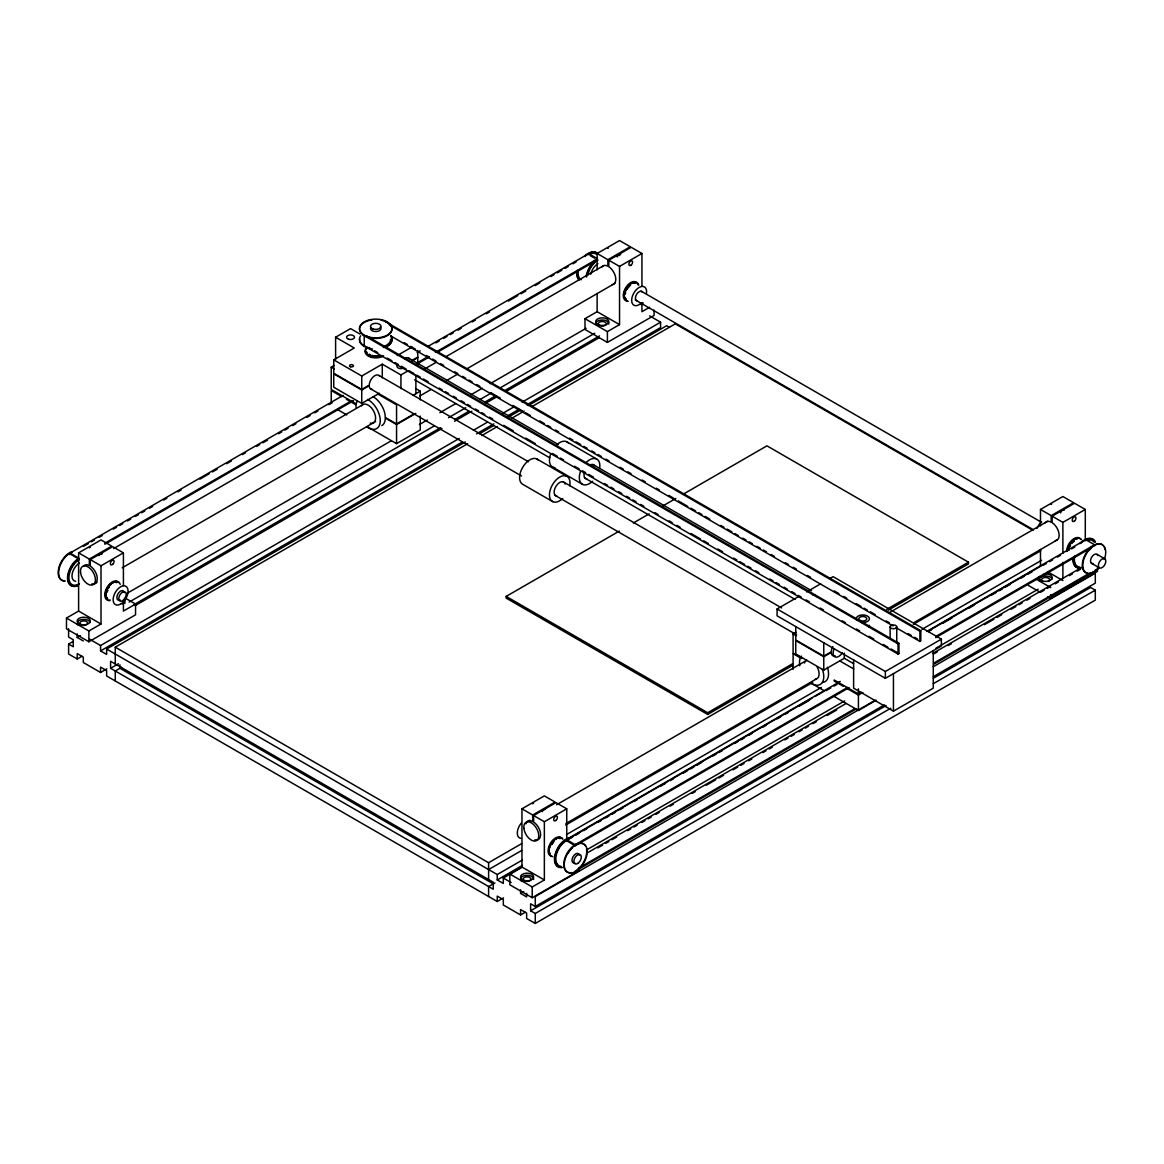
<?xml version="1.0" encoding="UTF-8"?>
<svg xmlns="http://www.w3.org/2000/svg" width="1164" height="1164" viewBox="0 0 1164 1164"><rect width="100%" height="100%" fill="white"/><g stroke="black" fill="none" stroke-linecap="round" stroke-linejoin="round"><path stroke-width="1.5" d="M335.61 359.472L335.61 337.225L350.539 328.597L359.88 333.995M379.668 376.147A7.915 4.569 -60 0 0 374.095 376.161A7.915 4.569 -60 0 0 369.41 383.596L369.235 385.109L361.742 389.445L333.748 373.28L333.748 359.851L354.278 348.007L335.61 337.225M346.392 399.281L355.486 404.534L355.486 403.457L331.231 389.445L331.231 367.126L334.184 365.423M333.748 359.851L361.742 376.016L382.272 364.172L400.94 374.939L408.418 370.632M397.215 355.544L411.881 347.076M69.273 554.588L69.273 553.497L343.118 395.396M417.09 352.692L420.233 350.873M428.105 346.334L588.649 253.65L597.51 258.772L435.409 352.357M83.43 546.411L88.158 543.675M91.301 541.857L94.459 540.038M99.173 537.317L102.316 535.498M113.345 529.14L116.487 527.321M119.63 525.502L122.787 523.684M127.502 520.963L130.644 519.144M135.373 516.423L138.516 514.604M141.673 512.786L144.816 510.967M149.53 508.246L152.688 506.427M163.702 500.069L166.845 498.25M177.859 491.877L181.017 490.073M199.902 479.161L209.345 473.704M212.488 471.9L217.217 469.165M226.66 463.709L231.374 460.988M242.388 454.629L245.546 452.811M256.56 446.452L259.703 444.633M262.86 442.815L267.575 440.094M278.589 433.736L281.746 431.917M284.889 430.098L288.032 428.279M292.761 425.558L295.903 423.74M306.918 417.367L310.075 415.563M314.789 412.827L317.932 411.008M328.961 404.65L332.104 402.831M435.976 342.871L439.119 341.052M443.848 338.317L446.991 336.498M450.148 334.679L453.291 332.875M458.019 330.139L461.162 328.321M472.177 321.962L475.319 320.144M486.348 313.785L489.491 311.967M508.377 301.069L517.82 295.612M520.963 293.794L525.692 291.073M535.134 285.617L539.849 282.896M550.863 276.537L554.02 274.719M557.163 272.9L561.892 270.164M565.035 268.36L568.178 266.541M572.906 263.806L576.049 261.987M78.614 552.856L101.006 539.921L111.744 546.12L89.337 559.055L78.614 552.856L78.614 611.056L101.006 623.991L101.006 565.791L123.413 552.856L123.413 585.594M411.765 360.564L417.745 357.115M597.132 253.49L619.539 240.555L630.277 246.753L607.87 259.688L597.132 253.49L597.132 269.859M411.736 361.116L417.745 357.654M104.891 543.181L351.994 400.518M416.523 363.255L427.537 356.897M104.891 544.257L353.565 400.692M416.523 364.332L429.109 357.072M436.98 352.532L595.939 260.751M91.898 583.892A10.563 6.096 60 0 0 97.281 578.537A10.563 6.096 60 0 0 91.592 567.057L90.283 566.141L90.283 559.593L112.675 546.658L123.413 552.856M612.206 284.642A10.563 6.096 60 0 0 615.712 277.992A10.563 6.096 60 0 0 610.111 267.691L608.801 266.774L608.801 260.227L631.208 247.292L641.931 253.49L641.931 286.228M372 389.387A7.915 4.569 -60 0 1 369.395 386.943L369.25 385.648L361.742 389.984L333.748 373.819L333.748 387.234L361.742 403.399L379.348 393.243M113.534 548.608L362.251 405.014M425.224 368.653L436.238 362.295M445.681 356.839L603.098 265.959M608.801 260.227L619.539 266.411L641.931 253.49M412.856 395.44L420.262 391.162L420.262 399.863M93.833 584.183L96.976 582.364M122.162 567.828L375.608 421.499M419.68 396.051L430.709 389.693M446.452 380.599L457.467 374.241M466.909 368.784L614.883 283.361M373.222 396.764A17.154 9.909 60 0 1 384.949 413.918L385.328 417.498L396.56 423.987L414.34 413.715M381.807 425.646A17.154 9.909 60 0 0 384.949 421.179L385.328 418.036L396.56 424.525L415.824 413.395M125.086 598.005L135.548 604.043L135.548 614.825L88.871 641.771L66.479 628.836L66.479 618.055L78.614 611.056M654.066 310.06L654.066 315.459L607.404 342.405L584.997 329.47L584.997 318.689L597.132 311.69L619.539 324.611L619.539 266.411M126.803 593.465L391.075 440.894M419.389 424.54L427.261 420M439.847 412.74L455.575 403.646M471.304 394.567L482.318 388.209M490.19 383.669L586.147 328.277M367.009 426.591L396.56 443.644L420.262 429.967L420.262 416.057M129.146 602.079L434.317 425.893M448.475 417.716L465.789 407.735M479.946 399.558L490.946 393.199M500.389 387.743L594.775 333.253M77.231 633.856L77.231 637.45L80.374 635.631M133.86 604.742L440.618 427.654M454.775 419.477L468.932 411.299M484.661 402.22L495.675 395.862M505.103 390.406L599.489 335.916M66.479 618.055L88.871 630.99L101.006 623.991M135.548 604.043L123.413 611.056L123.413 600.144M584.997 318.689L607.404 331.624L619.539 324.611M649.527 307.311L641.931 311.69L641.931 302.596M81.946 656.278L77.231 658.999L68.603 654.008L68.603 644.041L73.317 641.32M135.213 605.586L441.956 428.483M454.542 421.223L471.842 411.227M486.014 403.05L497.013 396.706M506.456 391.25L599.271 337.662M89.584 639.182L100.57 645.525L459.227 438.45M473.384 430.287L487.541 422.11M501.699 413.933L514.284 406.673M522.156 402.133L660.585 322.21L660.585 327.593L526.87 404.796M100.57 645.525L100.57 650.909L462.37 442.029M476.527 433.852L493.842 423.871M507.999 415.694L518.999 409.335M100.57 650.909L106.637 654.415L106.637 649.032L465.294 441.956M479.452 433.779L493.609 425.617M507.766 417.44L520.352 410.164M528.223 405.625L666.652 325.702L669.533 327.375M115.265 663.989L115.265 647.169L467.637 443.731M481.794 435.554L497.523 426.475M511.68 418.298L524.266 411.038M532.137 406.498L675.28 323.854L1032.934 530.333M77.231 658.999L77.231 653.615L83.299 657.107L83.299 662.505L100.57 672.472L106.855 668.834M110.595 668.296L493.274 889.223L493.274 882.225L110.595 661.283L110.595 668.296L118.466 663.756M121.565 667.35L115.265 670.988L115.265 680.955M792.509 665.473L707.683 714.449L506.165 598.107L506.165 596.404L619.277 531.104M633.42 522.942L649.119 513.877M663.262 505.714L675.833 498.454M683.69 493.914L766.945 445.841L968.463 562.183L968.463 563.885L888.336 610.14M829.976 578.435L833.089 576.646L941.356 639.152L941.356 645.991L885.353 678.321L777.086 615.814L777.086 608.976L798.868 596.404M806.652 591.909L820.649 583.833M801.516 657.951L793.091 653.091L793.091 633.958L796.06 632.241M521.952 808.82L544.359 795.885L555.082 802.083L532.69 815.018L521.952 808.82L521.952 867.02L544.359 879.955L544.359 821.755L566.752 808.82L566.752 839.739M1040.485 509.454L1062.878 496.519L1073.615 502.717L1051.208 515.637L1040.485 509.454L1040.485 525.822M506.165 596.404L707.683 712.746L792.509 663.771M886.764 609.354L968.463 562.183M534.931 839.768A10.563 6.096 60 0 0 540.62 834.864A10.563 6.096 60 0 0 535.236 823.297L533.621 822.075L533.621 815.557L556.028 802.622L566.752 808.82M1055.268 540.634A10.563 6.096 60 0 0 1059.109 534.349A10.563 6.096 60 0 0 1053.769 523.931L1052.154 522.709L1052.154 516.19L1074.547 503.255L1085.284 509.454L1085.284 540.372M526.695 822.002L529.853 820.184M556.61 804.731L806.899 660.221M890.329 612.06L1047.745 521.166M1052.154 516.19L1062.878 522.374L1085.284 509.454M115.265 647.169L488.604 862.713L521.647 843.638M835.359 655.987A7.915 4.569 -60 0 1 831.416 653.688L831.256 652.393L823.763 656.714L795.754 640.549L795.754 653.964L823.763 670.144L844.293 658.286L853.619 663.669M565.791 823.632L816.08 679.121M913.682 622.784L1056.927 540.081M488.604 869.566L521.647 850.491M565.689 825.058L812.661 682.468M913.347 624.341L1040.762 550.776M106.637 649.032L497.246 874.542L522.418 860.021M566.461 834.588L821.304 687.458M921.975 629.331L1041.533 560.306M362.892 334.883L898.041 643.823L898.943 643.299L898.943 653.542L898.041 654.066L362.892 345.111M389.227 324.829L919.895 631.208L920.811 630.684L920.811 640.913L919.895 641.451L896.265 627.803M561.106 866.38A14.914 8.614 -60 0 1 556.188 855.511A14.914 8.614 -60 0 1 566.388 840.612L566.388 839.535L840.233 681.42M926.791 631.455L1085.75 539.674L1094.626 544.796L1094.626 545.872M497.246 874.542L497.246 879.94L522.418 865.405M568.032 839.069L668.703 780.942M671.861 779.123L811.861 698.298M815.004 696.479L824.447 691.023M928.261 631.092L1041.533 565.689M572.673 836.974L566.388 840.612L575.249 845.733L849.094 687.618M575.831 835.155L578.974 833.337M583.688 830.616L586.845 828.797M597.86 822.439L601.002 820.62M605.731 817.899L608.874 816.08M612.017 814.262L615.174 812.443M619.888 809.722L623.046 807.903M634.06 801.53L637.203 799.726M660.817 786.093L665.532 783.357M670.26 780.637L673.403 778.818M682.846 773.376L687.575 770.641M690.718 768.822L693.86 767.003M697.018 765.184L701.732 762.464M712.746 756.105L715.904 754.287M719.046 752.468L722.189 750.649M734.79 743.389L737.932 741.57M741.075 739.751L744.233 737.932M748.947 735.212L752.104 733.393M763.118 727.034L766.261 725.216M777.276 718.843L780.433 717.039M785.147 714.303L788.29 712.484M799.319 706.126L808.762 700.67M826.062 690.674L830.79 687.953M833.933 686.134L837.091 684.316M928.363 631.616L931.52 629.797M942.534 623.438L951.977 617.982M969.292 607.986L974.006 605.265M991.321 595.27L996.049 592.549M999.192 590.73L1002.335 588.911M1005.492 587.092L1010.207 584.372M1021.221 578.013L1024.378 576.195M1027.521 574.376L1032.25 571.64M1043.264 565.282L1046.407 563.463M1049.55 561.645L1052.707 559.84M1057.421 557.105L1060.579 555.286M1071.593 548.928L1074.736 547.109M578.886 870.788L532.224 897.735L509.817 884.8L509.817 874.019L521.952 867.02M494.904 882.909L488.604 886.531L488.604 896.498M497.246 879.94L503.314 883.432L503.314 878.049L522.185 867.151M566.388 839.535L575.249 844.657L847.523 687.458M935.667 636.562L1094.626 544.796M935.667 637.639L1091.468 547.691M777.086 608.976L885.353 671.483L941.356 639.152M100.57 672.472L100.57 667.088L106.637 670.58L106.637 675.978L497.246 901.489L503.532 897.851M586.641 849.866L844.628 700.932M935.871 648.246L1038.113 589.217M843.26 686.309L834.151 681.056L834.151 679.98L858.421 693.991L861.389 692.274M846.286 688.055L858.421 695.068L862.873 692.493M586.816 853.168L846.141 703.449M932.582 653.542L1081.894 567.334M597.816 847.901L602.53 845.18M605.673 843.362L608.816 841.543M611.958 839.724L616.673 837.003M627.672 830.659L630.815 828.841M633.958 827.022L637.101 825.218M641.83 822.482L644.972 820.678M648.115 818.859L651.258 817.041M655.972 814.32L659.115 812.501M670.115 806.157L673.258 804.339M692.114 793.455L695.257 791.636M706.257 785.293L715.685 779.836M718.843 778.032L723.557 775.311M732.985 769.855L737.7 767.134M740.842 765.315L743.985 763.511M748.699 760.79L751.842 758.972M762.842 752.613L765.985 750.809M769.128 748.99L772.27 747.172M784.842 739.911L787.984 738.107M791.127 736.288L794.27 734.469M798.999 731.749L802.141 729.93M805.284 728.126L808.427 726.307M813.141 723.586L816.284 721.767M827.284 715.409L836.712 709.967M934.154 653.717L937.296 651.898M948.296 645.54L951.439 643.736M984.453 624.675L993.881 619.233M997.024 617.415L1001.738 614.694M1011.167 609.252L1015.881 606.531M1019.024 604.713L1022.167 602.894M1026.881 600.173L1030.024 598.354M1041.038 592.01L1044.181 590.192M1047.324 588.373L1050.466 586.569M1055.181 583.848L1058.323 582.029M1069.323 575.671L1072.466 573.867M1077.18 571.131L1080.323 569.327M520.584 889.82L520.584 893.399L523.727 891.595M509.817 874.019L532.224 886.953L544.359 879.955M578.392 868.271L855.016 708.57M933.601 663.204L1089.184 573.372M575.249 871.167L856.588 708.745M933.601 664.28L1095.484 570.811L1095.484 569.734M1047.76 596.637L1050.743 598.369L1097.419 571.422L1097.419 567.828M875.066 700.335L535.28 896.498L535.28 906.48L530.609 903.773L530.609 910.786L535.28 913.478L890.795 708.221M933.266 666.725L1095.295 573.183L1095.295 583.149L933.266 676.691M833.54 696.101L858.421 710.477L876.201 700.204M497.246 901.489L497.246 896.105L503.314 899.597L503.314 904.995L520.584 914.962L525.299 912.241M535.28 906.48L884.495 704.846M530.609 910.786L886.124 705.529M933.324 678.277L1090.624 587.456L1095.295 590.163L1095.295 600.129L535.28 923.445L526.637 918.469L526.637 913.071L520.584 909.579L520.584 914.962M933.266 683.705L1095.295 590.163M853.619 659.595L853.619 688.171L893.443 711.16L933.266 688.171L933.266 650.661M68.792 553.86L70.116 553.133L78.977 558.24L77.668 558.982A16.238 9.37 -60 0 0 67.628 575.991A16.238 9.37 -60 0 0 74.423 586.19M385.299 321.54L920.811 630.684M590.119 255.571L594.557 258.132M641.073 291.102L1040.485 521.705M1097.099 554.384L1104.956 558.924A5.282 3.056 -60 0 1 1102.715 567.217A5.282 3.056 -60 0 1 1098.583 563.856A5.282 3.056 -60 0 1 1104.956 558.924M635.326 299.919L1033.166 529.62M1091.352 563.201L1099.209 567.741A16.238 9.37 -60 0 1 1082.855 567.101A16.238 9.37 -60 0 1 1096.415 544.534A16.238 9.37 -60 0 1 1104.258 559.506M649.599 315.866L660.585 322.21M1047.949 571.961L1062.878 580.574M1035.814 578.959L1050.743 587.587M1028.35 585.434L1040.296 592.331M404.315 342.725L407.458 344.544M410.616 346.363L415.344 349.084M426.359 355.457L429.516 357.275M432.659 359.094L435.802 360.913M440.53 363.634L443.688 365.452M454.702 371.811L457.859 373.629M462.574 376.365L465.731 378.184M468.874 380.002L472.031 381.821M476.745 384.542L479.903 386.361M490.917 392.734L500.375 398.175M512.96 405.45L522.418 410.907M525.561 412.725L530.289 415.461M539.732 420.917L544.461 423.638M547.604 425.457L550.761 427.275M555.49 429.996L558.633 431.815M569.662 438.188L572.804 440.007M575.947 441.825L580.676 444.546M583.833 446.365L586.976 448.184M591.705 450.904L594.848 452.723M598.005 454.542L601.148 456.361M605.877 459.096L609.019 460.915M620.048 467.273L623.191 469.092M627.92 471.827L631.063 473.646M642.091 480.005L645.234 481.823M656.263 488.182L659.406 490M668.864 495.457L673.578 498.192M678.306 500.913L687.749 506.369M690.907 508.188L695.621 510.909M698.778 512.727L701.921 514.546M705.078 516.365L709.793 519.1M720.822 525.459L723.979 527.277M727.122 529.096L731.85 531.817M734.993 533.636L738.151 535.455M742.865 538.19L746.022 540.009M749.165 541.827L752.322 543.646M757.036 546.367L760.194 548.186M763.337 550.005L766.494 551.823M771.208 554.559L774.366 556.363M785.38 562.736L788.537 564.555M793.251 567.275L796.409 569.094M807.423 575.467L810.581 577.286M834.195 590.919L838.924 593.64M843.653 596.375L846.795 598.194M856.238 603.65L860.967 606.371M864.11 608.19L867.267 610.009M870.41 611.827L875.139 614.548M886.168 620.921L889.311 622.74M908.211 633.638L911.354 635.457M914.511 637.275L917.654 639.094M390.798 335.974L893.123 625.985M566.708 441.709L596.579 458.965M408.957 358.279L558.327 444.517M592.927 464.494L811.497 590.686M366.718 336.018L898.943 643.299M374.59 350.8L377.733 352.619M387.19 358.076L391.904 360.796M395.062 362.615L398.204 364.434M401.362 366.253L406.076 368.973M409.233 370.792L413.948 373.528M417.105 375.346L420.248 377.165M423.405 378.984L428.119 381.705M439.148 388.078L442.291 389.896M445.448 391.715L448.591 393.534M453.32 396.255L456.463 398.073M461.191 400.794L464.349 402.613M467.492 404.432L470.649 406.251M475.363 408.986L478.52 410.805M481.663 412.623L484.821 414.442M489.535 417.163L492.692 418.982M503.706 425.34L513.164 430.796M525.75 438.071L535.207 443.528M552.522 453.524L557.25 456.259M560.393 458.078L563.551 459.896M574.565 466.255L579.294 468.99M582.437 470.809L585.594 472.613M588.737 474.432L593.465 477.167M604.494 483.526L607.637 485.344M610.78 487.163L613.937 488.982M618.666 491.717L621.809 493.536M626.538 496.257L629.68 498.076M632.838 499.894L635.981 501.713M640.709 504.434L643.852 506.253M654.881 512.626L658.024 514.444M669.053 520.803L672.195 522.621M676.924 525.342L680.067 527.161M691.096 533.534L700.539 538.99M703.696 540.809L708.41 543.53M717.868 548.986L722.582 551.707M733.611 558.08L736.754 559.899M739.911 561.717L744.64 564.438M747.783 566.257L750.926 568.076M755.654 570.811L758.812 572.63M769.826 578.988L772.983 580.807M776.126 582.626L779.269 584.444M783.998 587.165L787.155 588.984M791.869 591.719L795.027 593.538M798.169 595.357L801.327 597.176M806.041 599.897L809.198 601.715M820.213 608.074L823.37 609.892M842.256 620.805L845.413 622.624M856.428 628.997L859.585 630.801M869.028 636.257L873.757 638.992M883.2 644.449L887.928 647.169M891.071 648.988L898.943 653.542M414.573 379.755L549.801 457.83M584.401 477.793L795.114 599.445M552.725 467.157L582.597 484.399M415.606 388.47L420.262 391.162M536.851 458.965L566.708 476.207M379.086 375.521L528.471 461.759M563.056 481.736L781.626 607.928M370.559 388.82L521.516 475.974M554.53 495.049L796.685 634.846M331.231 367.126L334.33 368.93M377.893 394.072L396.56 404.854L396.56 423.987M793.091 633.958L796.205 635.748M839.753 660.905L853.765 668.98M552.725 501.64L522.869 484.399A14.521 8.381 -60 0 1 523.305 466.328A14.521 8.381 -60 0 1 538.554 460.362M801.516 658.489L793.091 653.63L793.091 669.271M341.838 396.648L331.231 390.522L331.231 402.511M337.444 409.524L346.785 414.908M810.202 682.628L824.199 690.718M90.283 559.593L101.006 565.791M533.621 815.557L544.359 821.755M69.273 553.497L78.134 558.618L78.134 559.695M503.314 878.049L511.156 882.574M77.231 637.45L83.299 640.942M520.584 893.399L526.637 896.906L526.637 893.312M493.274 883.84L119.936 668.296L119.936 664.789M68.603 644.041L73.259 646.733L73.259 639.734L68.603 637.043L68.603 628.735M1085.75 539.674L1085.75 540.751M1062.878 522.374L1062.878 553.293M1062.878 562.387L1062.878 578.755M1051.208 515.637L1051.208 522.199L1049.899 521.603A10.563 6.096 60 0 0 1045.301 522.84M1050.743 594.775L1050.743 598.369M1040.485 549.466L1040.485 565.82M919.895 631.208L919.895 641.451M898.041 643.823L898.041 654.066M896.746 626.843A3.303 1.906 0 0 1 891.799 628.502A3.303 1.906 0 0 1 891.799 625.199A3.303 1.906 0 0 1 896.746 626.843L896.746 643.066M893.443 673.665L893.443 711.16M890.14 626.843L890.14 637.668M885.353 671.483L885.353 678.321M858.421 688.841L858.421 693.991M858.421 695.068L858.421 710.477M844.293 653.149L844.293 658.286M823.763 642.761L823.763 670.144M795.754 626.596L795.754 640.011L823.763 656.176L831.256 651.855L831.416 650.327A7.915 4.569 -60 0 1 832.871 646.602M707.683 712.746L707.683 714.449M607.87 259.688L607.87 266.207L606.255 265.552A10.563 6.096 60 0 0 601.788 267.109M607.404 331.624L607.404 342.405M597.132 293.503L597.132 311.69M588.649 253.65L588.649 254.727M575.249 844.657L575.249 845.733M535.28 913.478L535.28 923.445M532.69 815.018L532.69 821.566L531.381 820.969A10.563 6.096 60 0 0 525.983 823.821M532.224 886.953L532.224 897.735M488.604 862.713L488.604 879.533M417.745 350.393L417.745 364.361M415.883 374.881L415.883 393.694M400.94 374.939L400.94 388.631M396.56 424.525L396.56 443.644M382.272 364.172L382.272 377.849M364.23 335.625L364.23 345.868M361.742 376.016L361.742 403.399M89.337 559.055L89.337 565.573L87.722 564.918A10.563 6.096 60 0 0 83.27 566.475M88.871 630.99L88.871 641.771M77.275 584.546L77.275 585.623M381.094 320.187A16.238 9.37 0 0 1 388.47 334.854A16.238 9.37 0 0 1 362.048 334.068A16.238 9.37 0 0 1 371.985 319.911M390.638 335.523A16.238 9.37 0 0 1 383.494 347.512M369.803 347.992A16.238 9.37 0 0 1 360.651 335.814M869.188 625.315A6.606 3.812 0 0 1 869.188 627.294M856.442 619.743A6.606 3.812 0 0 1 862.233 614.956A6.606 3.812 0 0 1 869.392 619.088A6.606 3.812 0 0 1 861.098 622.434M812.559 594.833A3.958 2.284 0 0 1 816.386 596.535M380.322 326.968A5.282 3.056 0 0 1 376.438 331.522A5.282 3.056 0 0 1 370.647 327.71M381.021 355.98A10.563 6.096 0 0 1 368.275 355.005A10.563 6.096 0 0 1 366.602 347.643M390.668 339.277A14.914 8.614 0 0 1 383.203 346.727M390.638 336.076A16.238 9.37 0 0 1 385.851 347.148M372.524 348.996A16.238 9.37 0 0 1 359.618 338.753M383.582 355.864A10.563 6.096 0 0 1 369.526 356.708A10.563 6.096 0 0 1 366.602 348.72M382.272 355.544A9.239 5.34 0 0 1 372.204 356.708A9.239 5.34 0 0 1 366.5 351.775M379.377 355.398A7.26 4.19 0 0 1 372.116 355.398M382.272 355.762A9.239 5.34 0 0 1 372.204 356.912A9.239 5.34 0 0 1 366.5 351.994M379.377 355.617A7.26 4.19 0 0 1 372.116 355.617M370.618 354.947A7.26 4.19 0 0 1 369.454 354.089M402.919 368.304A3.958 2.284 0 0 1 397.797 367.708A3.958 2.284 0 0 1 398.146 364.71M404.417 358.614A7.915 4.569 -60 0 1 409.393 358.701M65.126 581.098A16.238 9.37 -60 0 1 59.219 568.41A16.238 9.37 -60 0 1 72.255 552.012M69.855 570.578A14.914 8.614 -60 0 1 73.71 563.885M367.562 399.398A17.154 9.909 60 0 1 380.25 421.295A17.154 9.909 60 0 1 366.587 426.722M356.009 407.371A17.154 9.909 60 0 1 357.348 401.071M361.582 405.814A10.563 6.096 60 0 1 373.95 411.663A10.563 6.096 60 0 1 370.239 423.201M627.338 300.85A10.563 6.096 -60 0 1 626.043 287.202A10.563 6.096 -60 0 1 637.945 284.816M643.081 302.887A6.606 3.812 0 0 1 641.219 304.546M607.855 248.441A2.634 1.528 -60 0 1 608.336 248.092M617.749 255.687A2.634 1.528 -60 0 1 620.688 254.436M617.269 256.938A2.634 1.528 -60 0 1 617.458 256.298M619.073 255.658A2.634 1.528 -60 0 1 620.005 254.829M599.358 325.353A3.958 2.284 0 0 1 601.075 321.628A3.958 2.284 0 0 1 606.197 324.101A3.958 2.284 0 0 1 600.144 325.731M595.793 324.523A6.606 3.812 0 0 1 601.875 319.998A6.606 3.812 0 0 1 608.859 324.087M641.349 303.018A10.563 6.096 -60 0 1 631.732 301.418A10.563 6.096 -60 0 1 639.502 287.232A10.563 6.096 -60 0 1 646.413 293.75M628.196 301.389A10.563 6.096 -60 0 1 626.901 287.872A10.563 6.096 -60 0 1 638.803 285.078M636.941 300.807A5.282 3.056 -60 0 1 636.781 294.07A5.282 3.056 -60 0 1 642.543 292.324M579.148 279.84A16.238 9.37 -60 0 1 577.359 270.936M584.866 256.575A16.238 9.37 -60 0 1 598.136 253.97M581.185 279.826A14.914 8.614 -60 0 1 578.45 269.626M591.37 253.563A14.914 8.614 -60 0 1 596.099 253.985M578.683 279.564A16.238 9.37 -60 0 1 576.733 274.224M584.401 256.298A16.238 9.37 -60 0 1 597.67 253.694M586.161 276.61A16.238 9.37 -60 0 1 596.215 259.601M588.373 271.212A14.914 8.614 -60 0 1 594.775 261.827M586.627 276.887A16.238 9.37 -60 0 1 596.681 259.863M590.759 274.224A10.563 6.096 -60 0 1 597.976 263.675M587.791 275.024A14.914 8.614 -60 0 1 597.976 260.11M626.116 299.206A9.239 5.34 -60 0 1 626.116 288.541A9.239 5.34 -60 0 1 635.355 283.201M627.105 289.108A7.26 4.19 -60 0 1 629.404 286.242M625.926 299.104A9.239 5.34 -60 0 1 625.926 288.425A9.239 5.34 -60 0 1 635.166 283.099M625.417 294.055A7.26 4.19 -60 0 1 625.592 292.426M626.101 290.694A7.26 4.19 -60 0 1 630.553 285.165M107.204 599.867A10.563 6.096 -60 0 1 107.525 586.583A10.563 6.096 -60 0 1 118.67 582.524M110.274 600.013A10.563 6.096 -60 0 1 108.47 600.202M124.155 599.358A6.606 3.812 0 0 1 122.686 603.912M89.322 547.822A2.634 1.528 -60 0 1 90.297 547.255M98.925 555.679A2.634 1.528 -60 0 1 101.865 553.526M100.992 554.559A2.634 1.528 -60 0 1 101.966 553.991M86.412 624.864A3.958 2.284 0 0 1 79.967 623.86A3.958 2.284 0 0 1 84.259 620.907A3.958 2.284 0 0 1 87.082 624.399M77.813 624.835A6.606 3.812 0 0 1 77.261 623.904M77.508 621.925A6.606 3.812 0 0 1 84.215 619.379A6.606 3.812 0 0 1 90.225 622.449M123.18 600.682A6.606 3.812 0 0 1 124.868 603.432M120.227 599.94A5.282 3.056 -60 0 1 116.88 597.51A5.282 3.056 -60 0 1 120.343 591.283A5.282 3.056 -60 0 1 124.301 592.622M109.663 600.755A10.563 6.096 -60 0 1 108.368 587.238A10.563 6.096 -60 0 1 120.27 584.444M64.66 580.821A16.238 9.37 -60 0 1 58.753 568.134A16.238 9.37 -60 0 1 71.79 551.736M77.741 585.754A16.238 9.37 -60 0 1 67.978 578.057A16.238 9.37 -60 0 1 78.148 559.229M75.718 581.287A10.563 6.096 -60 0 1 72.241 573.59A10.563 6.096 -60 0 1 79.443 563.041M79.443 583.833A14.914 8.614 -60 0 1 68.909 577.751A14.914 8.614 -60 0 1 79.443 559.477M107.597 598.572A9.239 5.34 -60 0 1 107.597 587.907A9.239 5.34 -60 0 1 116.837 582.567M107.248 591.909A7.26 4.19 -60 0 1 107.757 590.177M107.408 598.471A9.239 5.34 -60 0 1 107.408 587.805A9.239 5.34 -60 0 1 116.647 582.466M107.059 591.792A7.26 4.19 -60 0 1 107.583 590.075M108.398 588.373A7.26 4.19 -60 0 1 109.46 586.816M586.569 462.093A14.521 8.381 -60 0 1 599.591 468.554M592.607 481.27A14.521 8.381 -60 0 1 581.68 483.802A14.521 8.381 -60 0 1 580.516 471.362M554.922 467.681A14.521 8.381 -60 0 1 550.645 454.12M556.698 444.852A14.521 8.381 -60 0 1 568.425 443.12M589.595 465.207A7.915 4.569 -60 0 1 594.44 465.644M586.787 478.899A7.915 4.569 -60 0 1 584.183 473.122M562.736 498.512A14.521 8.381 -60 0 1 549.539 496.271A14.521 8.381 -60 0 1 560.248 476.789A14.521 8.381 -60 0 1 569.734 485.795M556.916 496.14A7.915 4.569 -60 0 1 556.319 485.766A7.915 4.569 -60 0 1 565.137 484.122M827.415 667.248A17.154 9.909 60 0 1 822.497 682.468M842.329 652.815A7.915 4.569 -60 0 1 834.937 656.947A7.915 4.569 -60 0 1 834.079 648.974M817.026 666.768A10.563 6.096 60 0 1 815.193 679.238M804.455 663.029A10.563 6.096 60 0 1 806.477 660.381M822.41 669.387A17.154 9.909 60 0 1 811.061 683.268M799.77 665.75A17.154 9.909 60 0 1 801.414 656.132M551.823 856.166A10.563 6.096 -60 0 1 550.412 843.26A10.563 6.096 -60 0 1 562.197 838.764M549.903 853.576A9.239 5.34 -60 0 1 551.576 842.852A9.239 5.34 -60 0 1 560.175 838.531M551.925 844.438A7.26 4.19 -60 0 1 552.987 842.881M549.714 853.474A9.239 5.34 -60 0 1 551.387 842.736A9.239 5.34 -60 0 1 559.986 838.429M551.736 844.337A7.26 4.19 -60 0 1 554.035 841.47M532.676 803.786A2.634 1.528 -60 0 1 533.636 803.218M542.279 811.643A2.634 1.528 -60 0 1 545.203 809.489M521.21 880.872A6.606 3.812 0 0 1 520.628 879.926M520.817 877.962A6.606 3.812 0 0 1 528.296 875.386A6.606 3.812 0 0 1 533.679 879.344M520.774 838.342A10.563 6.096 -60 0 1 521.283 823.137M571.466 872.607A16.238 9.37 -60 0 1 566.679 854.027A16.238 9.37 -60 0 1 585.594 846.17M586.525 848.92A16.238 9.37 -60 0 1 586.089 856.02M585.725 857.301A16.238 9.37 -60 0 1 582.742 863.615M581.956 864.779A16.238 9.37 -60 0 1 577.402 869.697M567.785 853.605A14.914 8.614 -60 0 1 572.513 847.727M574.754 862.902A5.282 3.056 -60 0 1 573.081 856.646A5.282 3.056 -60 0 1 579.323 854.973M556.785 863.877A14.914 8.614 -60 0 1 555.723 861.549M555.723 855.249A14.914 8.614 -60 0 1 565.922 840.335M562.183 867.544A16.238 9.37 -60 0 1 555.694 854.1A16.238 9.37 -60 0 1 570.578 838.022M561.717 867.282A16.238 9.37 -60 0 1 555.228 853.838A16.238 9.37 -60 0 1 570.113 837.76M552.755 856.704A10.563 6.096 -60 0 1 551.212 844.031A10.563 6.096 -60 0 1 562.954 839.026M1066.617 551.474A10.563 6.096 -60 0 1 1072.335 539.805A10.563 6.096 -60 0 1 1080.73 539.398M1067.548 550.936A9.239 5.34 -60 0 1 1077.355 538.743M1068.945 550.136A7.26 4.19 -60 0 1 1069.119 548.491M1069.643 546.774A7.26 4.19 -60 0 1 1070.458 545.072M1071.52 543.515A7.26 4.19 -60 0 1 1074.081 541.245M1067.359 550.834A9.239 5.34 -60 0 1 1077.166 538.641M1068.756 550.019A7.26 4.19 -60 0 1 1068.93 548.389M1069.454 546.658A7.26 4.19 -60 0 1 1070.269 544.97M1071.331 543.413A7.26 4.19 -60 0 1 1073.892 541.129M1051.194 504.405A2.634 1.528 -60 0 1 1051.689 504.056M1044.239 573.881A6.606 3.812 0 0 1 1052.212 577.49A6.606 3.812 0 0 1 1044.69 581.389A6.606 3.812 0 0 1 1039.336 576.442M1062.412 510.254A2.634 1.528 -60 0 1 1064.027 510.399M1060.608 512.888A2.634 1.528 -60 0 1 1061.932 510.603M1042.595 581.243A3.958 2.284 0 0 1 1043.06 578.028A3.958 2.284 0 0 1 1048.633 578.29A3.958 2.284 0 0 1 1048.167 581.52M1039.161 580.56A6.606 3.812 0 0 1 1044.239 576.049A6.606 3.812 0 0 1 1052.067 578.974M1036.964 528.427A10.563 6.096 -60 0 1 1041.635 521.923M1104.112 546.804A16.238 9.37 -60 0 1 1105.058 549.553M1098.772 567.596A16.238 9.37 -60 0 1 1089.999 573.241M1087.322 573.226A16.238 9.37 -60 0 1 1085.212 554.661A16.238 9.37 -60 0 1 1102.468 544.868M1089.315 550.077A14.914 8.614 -60 0 1 1091.046 548.346M1093.272 563.536A5.282 3.056 -60 0 1 1091.599 557.28A5.282 3.056 -60 0 1 1097.856 555.606M1087.642 540.081A14.914 8.614 -60 0 1 1094.044 542.06M1079.639 567.014A14.914 8.614 -60 0 1 1074.721 556.145M1075.303 564.511A14.914 8.614 -60 0 1 1073.892 559.244M1087.176 539.805A14.914 8.614 -60 0 1 1089.722 539.558M1081.254 542.962A16.238 9.37 -60 0 1 1095.44 542.046M1080.701 568.178A16.238 9.37 -60 0 1 1073.499 558.516M1079.857 543.646A16.238 9.37 -60 0 1 1094.975 541.784M1080.236 567.916A16.238 9.37 -60 0 1 1073.033 558.24M1067.81 549.641A10.563 6.096 -60 0 1 1074.037 539.718A10.563 6.096 -60 0 1 1081.487 539.659M860.269 620.514A3.958 2.284 0 0 0 866.714 619.161A3.958 2.284 0 0 0 861.462 616.614A3.958 2.284 0 0 0 860.269 620.514M366.616 336.25A16.238 9.37 0 0 0 391.933 329.179A16.238 9.37 0 0 0 368.682 320.056A16.238 9.37 0 0 0 366.616 336.25M372.698 328.845A5.282 3.056 0 0 0 381.006 326.648A5.282 3.056 0 0 0 373.542 323.592A5.282 3.056 0 0 0 372.698 328.845M348.56 339.204A3.958 2.284 0 0 0 354.511 337.225A3.958 2.284 0 0 0 348.56 335.247A3.958 2.284 0 0 0 348.56 339.204M350.48 366.776A1.979 1.149 0 0 0 353.463 365.787A1.979 1.149 0 0 0 350.48 364.798A1.979 1.149 0 0 0 350.48 366.776M122.817 600.595A5.282 3.056 -60 0 0 125.523 592.258A5.282 3.056 -60 0 0 119.092 596.666A5.282 3.056 -60 0 0 122.817 600.595M631.223 264.985A2.634 1.528 -60 0 0 632.052 260.896A2.634 1.528 -60 0 0 628.938 263.661A2.634 1.528 -60 0 0 631.223 264.985M598.572 324.814A6.606 3.812 0 0 0 608.859 321.919A6.606 3.812 0 0 0 599.387 318.223A6.606 3.812 0 0 0 598.572 324.814M80.534 572.266A10.563 6.096 60 0 0 92.451 584.968A10.563 6.096 60 0 0 90.85 569.225A10.563 6.096 60 0 0 80.534 572.266M112.69 564.351A2.634 1.528 -60 0 0 113.534 560.262A2.634 1.528 -60 0 0 110.405 563.041A2.634 1.528 -60 0 0 112.69 564.351M80.04 624.18A6.606 3.812 0 0 0 90.326 621.3A6.606 3.812 0 0 0 80.854 617.589A6.606 3.812 0 0 0 80.04 624.18M120.896 603.869A10.563 6.096 -60 0 0 126.92 587.18A10.563 6.096 -60 0 0 113.999 595.226A10.563 6.096 -60 0 0 120.896 603.869M523.494 880.173A6.606 3.812 0 0 0 533.679 877.19A6.606 3.812 0 0 0 524.091 873.582A6.606 3.812 0 0 0 523.494 880.173M556.043 820.314A2.634 1.528 -60 0 0 556.872 816.226A2.634 1.528 -60 0 0 553.758 819.005A2.634 1.528 -60 0 0 556.043 820.314M524.833 881.017A3.958 2.284 0 0 0 531.031 879.329A3.958 2.284 0 0 0 525.401 877.074A3.958 2.284 0 0 0 524.833 881.017M577.926 863.353A5.282 3.056 -60 0 0 580.632 855.002A5.282 3.056 -60 0 0 574.187 859.41A5.282 3.056 -60 0 0 577.926 863.353M577.868 869.959A16.238 9.37 -60 0 0 584.415 844.497A16.238 9.37 -60 0 0 564.875 860.065A16.238 9.37 -60 0 0 577.868 869.959M523.887 828.361A10.563 6.096 60 0 0 535.877 840.903A10.563 6.096 60 0 0 534.101 825.087A10.563 6.096 60 0 0 523.887 828.361M1074.561 520.948A2.634 1.528 -60 0 0 1075.405 516.86A2.634 1.528 -60 0 0 1072.277 519.624A2.634 1.528 -60 0 0 1074.561 520.948"/></g></svg>
